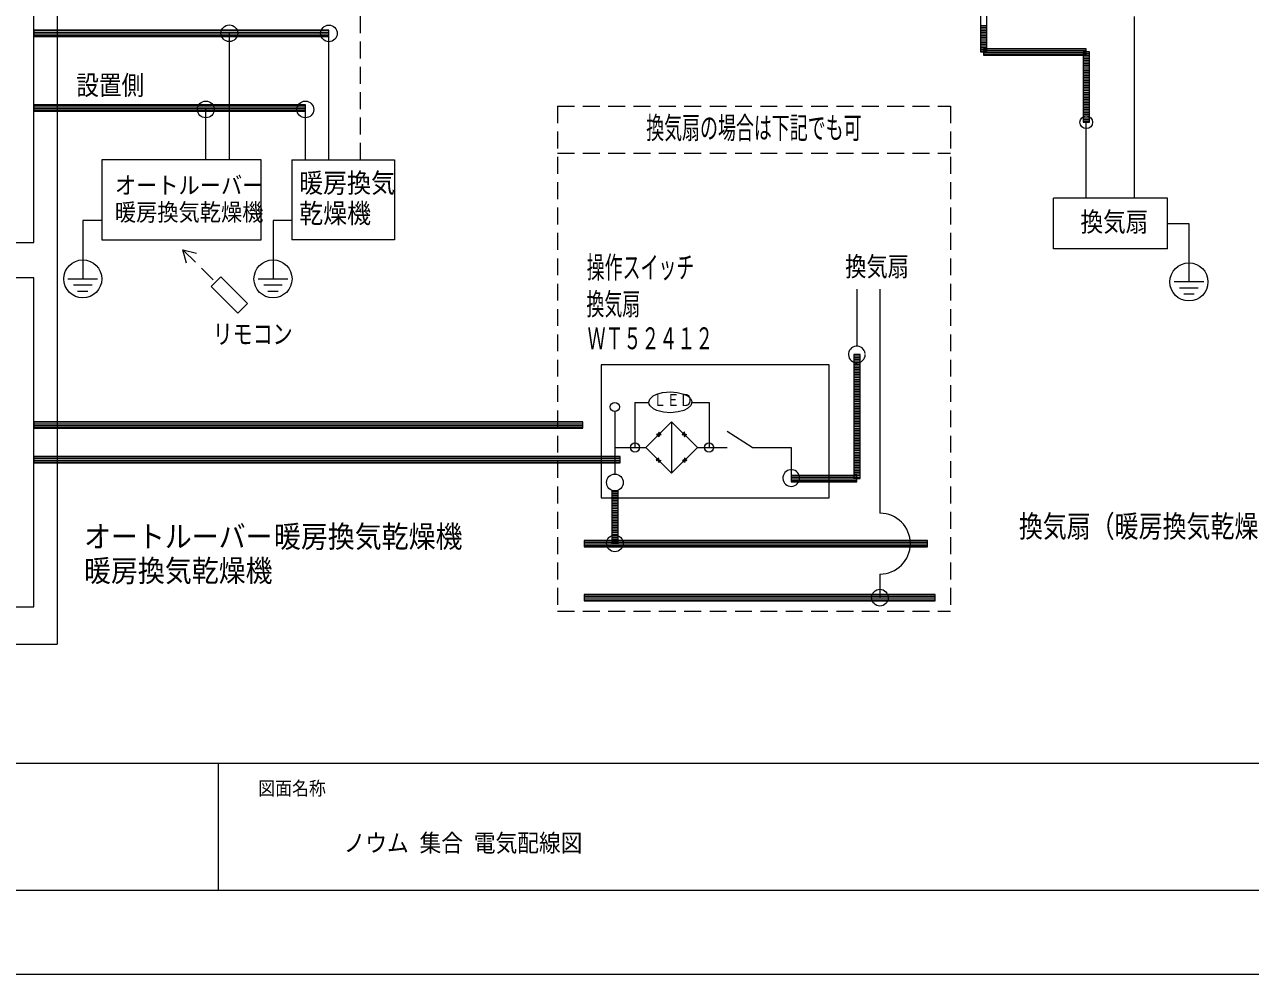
# Model space of a CAD drawing. Units: millimetres on the paper. Extents: x -305 to 305, y -152 to 152.
# Drawn here: x -223.9 to -78.9, y -148.5 to -36.1 of the extents above; entities that cross this region are included whole.
import ezdxf
from ezdxf.enums import TextEntityAlignment as Align

# ---------------------------------------------------------------- set-up
doc = ezdxf.new("R2010")
doc.units = ezdxf.units.MM
doc.linetypes.add('DASHED2', pattern=[3, 2, -1])
for name, color, linetype, lineweight in [('0-0_1図面枠', 7, 'Continuous', 9), ('0-1_0', 7, 'Continuous', 9), ('0-2_図面枠', 3, 'Continuous', 9), ('0-3_DEFPOINTS', 7, 'Continuous', 9)]:
    doc.layers.add(name, color=color, linetype=linetype, lineweight=lineweight)
doc.styles.add('ＭＳ ゴシック', font='')
doc.styles.get('ＭＳ ゴシック').set_extended_font_data('MS Gothic')

msp = doc.modelspace()

# ---------------------------------------------------------------- linework, layer by layer
at = {"layer": '0-1_0'}
for p, q in [((-220.051, 41.742), (-220.051, -109.41)), ((-110.067, -36.203), (-110.817, -36.203)), ((-92.574, -56.609), (-92.574, -35.109)), ((-187.907, -36.777), (-222.813, -36.777)), ((-187.907, -36.977), (-222.813, -36.977)), ((-187.907, -37.177), (-222.813, -37.177)), ((-187.907, -37.377), (-222.813, -37.377)), ((-199.693, -52.071), (-199.693, -37.089)), ((-187.907, -52.071), (-187.907, -37.102)), ((-110.067, -36.403), (-110.817, -36.403)), ((-110.067, -36.603), (-110.817, -36.603)), ((-110.067, -36.803), (-110.817, -36.803)), ((-110.067, -37.003), (-110.817, -37.003)), ((-110.067, -37.203), (-110.817, -37.203)), ((-110.067, -37.403), (-110.817, -37.403)), ((-110.067, -37.603), (-110.817, -37.603)), ((-110.067, -37.803), (-110.817, -37.803)), ((-110.067, -38.003), (-110.817, -38.003)), ((-110.067, -38.203), (-110.817, -38.203)), ((-110.067, -38.403), (-110.817, -38.403)), ((-110.067, -38.603), (-110.817, -38.603)), ((-110.067, -38.803), (-110.817, -38.803)), ((-110.067, -39.003), (-110.817, -39.003)), ((-98.289, -38.978), (-110.442, -38.978)), ((-110.067, -39.203), (-110.817, -39.203)), ((-98.289, -39.178), (-110.442, -39.178)), ((-98.289, -39.378), (-110.442, -39.378)), ((-98.289, -39.578), (-110.442, -39.578)), ((-97.914, -39.319), (-98.664, -39.319)), ((-97.914, -39.319), (-98.664, -39.319)), ((-97.914, -39.519), (-98.664, -39.519)), ((-97.914, -39.719), (-98.664, -39.719)), ((-97.914, -39.919), (-98.664, -39.919)), ((-97.914, -40.119), (-98.664, -40.119)), ((-97.914, -40.319), (-98.664, -40.319)), ((-97.914, -40.519), (-98.664, -40.519)), ((-97.914, -40.719), (-98.664, -40.719)), ((-97.914, -40.919), (-98.664, -40.919)), ((-97.914, -41.119), (-98.664, -41.119)), ((-97.914, -41.319), (-98.664, -41.319)), ((-97.914, -41.519), (-98.664, -41.519)), ((-97.914, -41.719), (-98.664, -41.719)), ((-97.914, -41.919), (-98.664, -41.919)), ((-97.914, -42.119), (-98.664, -42.119)), ((-97.914, -42.319), (-98.664, -42.319)), ((-97.914, -42.519), (-98.664, -42.519)), ((-97.914, -42.719), (-98.664, -42.719)), ((-97.914, -42.919), (-98.664, -42.919)), ((-97.914, -43.119), (-98.664, -43.119)), ((-97.914, -43.319), (-98.664, -43.319)), ((-97.914, -43.519), (-98.664, -43.519)), ((-97.914, -43.719), (-98.664, -43.719)), ((-97.914, -43.919), (-98.664, -43.919)), ((-97.914, -44.119), (-98.664, -44.119)), ((-97.914, -44.319), (-98.664, -44.319)), ((-97.914, -44.519), (-98.664, -44.519)), ((-97.914, -44.719), (-98.664, -44.719)), ((-97.914, -44.919), (-98.664, -44.919)), ((-190.699, -45.622), (-222.813, -45.622)), ((-190.699, -45.822), (-222.813, -45.822)), ((-190.699, -46.022), (-222.813, -46.022)), ((-190.699, -46.222), (-222.813, -46.222)), ((-202.484, -52.071), (-202.484, -46.089)), ((-190.699, -52.071), (-190.699, -46.102)), ((-97.914, -45.119), (-98.664, -45.119)), ((-97.914, -45.319), (-98.664, -45.319)), ((-97.914, -45.519), (-98.664, -45.519)), ((-97.914, -45.719), (-98.664, -45.719)), ((-97.914, -45.919), (-98.664, -45.919)), ((-97.914, -46.119), (-98.664, -46.119)), ((-97.914, -46.319), (-98.664, -46.319)), ((-97.914, -46.519), (-98.664, -46.519)), ((-97.914, -46.719), (-98.664, -46.719)), ((-97.914, -46.919), (-98.664, -46.919)), ((-97.914, -47.119), (-98.664, -47.119)), ((-97.914, -47.319), (-98.664, -47.319)), ((-97.914, -47.519), (-98.664, -47.519)), ((-98.289, -56.609), (-98.289, -47.619)), ((-214.787, -52.071), (-214.787, -61.537)), ((-195.919, -52.071), (-214.787, -52.071)), ((-195.919, -61.537), (-195.919, -52.071)), ((-192.279, -52.071), (-180.161, -52.071)), ((-192.279, -52.071), (-192.279, -61.537)), ((-102.164, -62.609), (-102.164, -56.609)), ((-217.033, -59.248), (-217.033, -66.163)), ((-214.787, -59.248), (-217.033, -59.248)), ((-194.526, -59.248), (-194.526, -66.163)), ((-192.279, -59.248), (-194.526, -59.248)), ((-88.664, -59.609), (-86.146, -59.609)), ((-86.146, -59.609), (-86.146, -66.523)), ((-214.787, -61.537), (-195.919, -61.537)), ((-88.664, -62.609), (-102.164, -62.609)), ((-218.784, -66.163), (-215.287, -66.163)), ((-201.848, -67.076), (-200.713, -65.929)), ((-200.713, -65.929), (-197.542, -69.067)), ((-196.277, -66.163), (-192.78, -66.163)), ((-84.395, -66.523), (-87.892, -66.523)), ((-218.138, -66.883), (-215.935, -66.883)), ((-217.648, -67.622), (-216.425, -67.622)), ((-198.676, -70.213), (-201.848, -67.076)), ((-195.63, -66.883), (-193.427, -66.883)), ((-195.14, -67.622), (-193.917, -67.622)), ((-125.446, -67.392), (-125.446, -74.12)), ((-122.71, -67.392), (-122.71, -93.898)), ((-85.041, -67.243), (-87.244, -67.243)), ((-85.531, -67.982), (-86.754, -67.982)), ((-197.542, -69.067), (-198.676, -70.213)), ((-125.056, -75.292), (-125.806, -75.292)), ((-155.7, -76.339), (-155.7, -92.091)), ((-125.056, -75.492), (-125.806, -75.492)), ((-125.056, -75.692), (-125.806, -75.692)), ((-125.056, -75.892), (-125.806, -75.892)), ((-125.056, -76.092), (-125.806, -76.092)), ((-125.056, -76.292), (-125.806, -76.292)), ((-125.056, -76.492), (-125.806, -76.492)), ((-125.056, -76.692), (-125.806, -76.692)), ((-125.056, -76.892), (-125.806, -76.892)), ((-125.056, -77.092), (-125.806, -77.092)), ((-125.056, -77.292), (-125.806, -77.292)), ((-125.056, -77.492), (-125.806, -77.492)), ((-125.056, -77.692), (-125.806, -77.692)), ((-125.056, -77.892), (-125.806, -77.892)), ((-125.056, -78.092), (-125.806, -78.092)), ((-125.056, -78.292), (-125.806, -78.292)), ((-125.056, -78.492), (-125.806, -78.492)), ((-125.056, -78.692), (-125.806, -78.692)), ((-125.056, -78.892), (-125.806, -78.892)), ((-125.056, -79.092), (-125.806, -79.092)), ((-125.056, -79.292), (-125.806, -79.292)), ((-125.056, -79.492), (-125.806, -79.492)), ((-125.056, -79.692), (-125.806, -79.692)), ((-151.696, -80.776), (-150.059, -80.776)), ((-151.696, -80.776), (-151.696, -86.12)), ((-144.956, -80.776), (-142.923, -80.776)), ((-142.923, -80.776), (-142.923, -86.12)), ((-125.056, -79.892), (-125.806, -79.892)), ((-125.056, -80.092), (-125.806, -80.092)), ((-125.056, -80.292), (-125.806, -80.292)), ((-125.056, -80.492), (-125.806, -80.492)), ((-125.056, -80.692), (-125.806, -80.692)), ((-125.056, -80.892), (-125.806, -80.892)), ((-125.056, -81.092), (-125.806, -81.092)), ((-154.074, -81.856), (-154.074, -89.271)), ((-125.056, -81.292), (-125.806, -81.292)), ((-125.056, -81.492), (-125.806, -81.492)), ((-125.056, -81.692), (-125.806, -81.692)), ((-125.056, -81.892), (-125.806, -81.892)), ((-125.056, -82.092), (-125.806, -82.092)), ((-125.056, -82.292), (-125.806, -82.292)), ((-125.056, -82.492), (-125.806, -82.492)), ((-157.849, -83.138), (-222.813, -83.138)), ((-157.849, -83.338), (-222.813, -83.338)), ((-157.849, -83.538), (-222.813, -83.538)), ((-157.849, -83.738), (-222.813, -83.738)), ((-150.415, -86.12), (-147.361, -83.065)), ((-147.361, -83.065), (-144.306, -86.12)), ((-147.361, -83.065), (-147.361, -89.175)), ((-125.056, -82.692), (-125.806, -82.692)), ((-125.056, -82.892), (-125.806, -82.892)), ((-125.056, -83.092), (-125.806, -83.092)), ((-125.056, -83.292), (-125.806, -83.292)), ((-125.056, -83.492), (-125.806, -83.492)), ((-125.056, -83.692), (-125.806, -83.692)), ((-125.056, -83.892), (-125.806, -83.892)), ((-125.056, -84.092), (-125.806, -84.092)), ((-148.761, -84.466), (-149.143, -84.593)), ((-148.888, -84.847), (-149.143, -84.593)), ((-148.761, -84.466), (-148.888, -84.847)), ((-148.854, -84.319), (-148.869, -84.319)), ((-148.654, -84.519), (-148.76, -84.519)), ((-145.961, -84.519), (-146.067, -84.519)), ((-145.961, -84.466), (-145.579, -84.593)), ((-145.961, -84.466), (-145.833, -84.847)), ((-145.852, -84.319), (-145.867, -84.319)), ((-145.833, -84.847), (-145.579, -84.593)), ((-137.828, -86.12), (-140.782, -84.209)), ((-125.056, -84.292), (-125.806, -84.292)), ((-125.056, -84.492), (-125.806, -84.492)), ((-125.056, -84.692), (-125.806, -84.692)), ((-125.056, -84.892), (-125.806, -84.892)), ((-125.056, -85.092), (-125.806, -85.092)), ((-125.056, -85.292), (-125.806, -85.292)), ((-125.056, -85.492), (-125.806, -85.492)), ((-154.074, -86.12), (-150.415, -86.12)), ((-150.415, -86.12), (-147.361, -89.175)), ((-147.361, -89.175), (-144.306, -86.12)), ((-144.306, -86.12), (-140.782, -86.12)), ((-137.828, -86.12), (-133.201, -86.12)), ((-133.201, -86.12), (-133.201, -89.733)), ((-125.056, -85.692), (-125.806, -85.692)), ((-125.056, -85.892), (-125.806, -85.892)), ((-125.056, -86.092), (-125.806, -86.092)), ((-125.056, -86.292), (-125.806, -86.292)), ((-125.056, -86.492), (-125.806, -86.492)), ((-125.056, -86.692), (-125.806, -86.692)), ((-125.056, -86.892), (-125.806, -86.892)), ((-153.463, -87.239), (-222.813, -87.239)), ((-153.463, -87.439), (-222.813, -87.439)), ((-153.463, -87.639), (-222.813, -87.639)), ((-153.463, -87.839), (-222.813, -87.839)), ((-149.016, -87.574), (-149.122, -87.574)), ((-149.015, -87.52), (-148.634, -87.648)), ((-149.015, -87.52), (-148.888, -87.902)), ((-148.907, -87.374), (-148.922, -87.374)), ((-148.888, -87.902), (-148.634, -87.648)), ((-145.706, -87.52), (-146.088, -87.648)), ((-145.833, -87.902), (-146.088, -87.648)), ((-145.706, -87.52), (-145.833, -87.902)), ((-145.799, -87.374), (-145.814, -87.374)), ((-145.599, -87.574), (-145.705, -87.574)), ((-125.056, -87.092), (-125.806, -87.092)), ((-125.056, -87.292), (-125.806, -87.292)), ((-125.056, -87.492), (-125.806, -87.492)), ((-125.056, -87.692), (-125.806, -87.692)), ((-125.056, -87.892), (-125.806, -87.892)), ((-125.056, -88.092), (-125.806, -88.092)), ((-125.056, -88.292), (-125.806, -88.292)), ((-125.431, -89.467), (-133.201, -89.467)), ((-125.431, -89.667), (-133.201, -89.667)), ((-125.431, -89.867), (-133.201, -89.867)), ((-125.056, -88.492), (-125.806, -88.492)), ((-125.056, -88.692), (-125.806, -88.692)), ((-125.056, -88.892), (-125.806, -88.892)), ((-125.056, -89.092), (-125.806, -89.092)), ((-125.056, -89.292), (-125.806, -89.292)), ((-125.056, -89.492), (-125.806, -89.492)), ((-125.056, -89.692), (-125.806, -89.692)), ((-125.431, -90.067), (-133.201, -90.067)), ((-153.699, -91.398), (-154.449, -91.398)), ((-153.699, -91.598), (-154.449, -91.598)), ((-153.699, -91.798), (-154.449, -91.798)), ((-153.699, -91.998), (-154.449, -91.998)), ((-153.699, -92.198), (-154.449, -92.198)), ((-153.699, -92.398), (-154.449, -92.398)), ((-153.699, -92.598), (-154.449, -92.598)), ((-153.699, -92.798), (-154.449, -92.798)), ((-153.699, -92.998), (-154.449, -92.998)), ((-153.699, -93.198), (-154.449, -93.198)), ((-153.699, -93.398), (-154.449, -93.398)), ((-153.699, -93.598), (-154.449, -93.598)), ((-153.699, -93.798), (-154.449, -93.798)), ((-153.699, -93.998), (-154.449, -93.998)), ((-153.699, -94.198), (-154.449, -94.198)), ((-153.699, -94.398), (-154.449, -94.398)), ((-153.699, -94.598), (-154.449, -94.598)), ((-153.699, -94.798), (-154.449, -94.798)), ((-153.699, -94.998), (-154.449, -94.998)), ((-153.699, -95.198), (-154.449, -95.198)), ((-153.699, -95.398), (-154.449, -95.398)), ((-153.699, -95.598), (-154.449, -95.598)), ((-117.075, -97.173), (-157.693, -97.173)), ((-153.699, -95.798), (-154.449, -95.798)), ((-153.699, -95.998), (-154.449, -95.998)), ((-153.699, -96.198), (-154.449, -96.198)), ((-153.699, -96.398), (-154.449, -96.398)), ((-153.699, -96.598), (-154.449, -96.598)), ((-153.699, -96.798), (-154.449, -96.798)), ((-153.699, -96.998), (-154.449, -96.998)), ((-117.075, -97.373), (-157.693, -97.373)), ((-117.075, -97.573), (-157.693, -97.573)), ((-117.075, -97.773), (-157.693, -97.773)), ((-153.699, -97.198), (-154.449, -97.198)), ((-153.699, -97.398), (-154.449, -97.398)), ((-122.71, -101.098), (-122.71, -103.897)), ((-116.193, -103.572), (-157.693, -103.572)), ((-116.193, -103.772), (-157.693, -103.772)), ((-116.193, -103.972), (-157.693, -103.972)), ((-116.193, -104.172), (-157.693, -104.172)), ((-247.398, -109.41), (-220.051, -109.41)), ((-201.017, -123.498), (-201.017, -138.498)), ((-201.017, -123.498), (-201.017, -138.498))]:
    msp.add_line(p, q, dxfattribs=at)
at = {"layer": '0-1_0', "linetype": 'DASHED2'}
for p, q in [((-184.175, -52.071), (-184.175, -23.245)), ((-160.855, -45.729), (-114.349, -45.729)), ((-160.855, -45.729), (-160.855, -105.479)), ((-114.349, -45.729), (-114.349, -105.479)), ((-160.855, -51.281), (-114.349, -51.281)), ((-205.115, -62.794), (-201.592, -66.278)), ((-160.855, -105.479), (-114.349, -105.479))]:
    msp.add_line(p, q, dxfattribs=at)
at = {"layer": '0-1_0'}
for points in [[(-236.625, -61.843), (-222.813, -61.843), (-222.813, -5.746), (-236.625, -5.746)], [(-180.161, -52.071), (-180.161, -61.537), (-192.279, -61.537)], [(-88.664, -62.609), (-88.664, -56.609), (-102.164, -56.609)], [(-204.748, -64.307), (-205.187, -62.703), (-203.578, -63.125)], [(-236.625, -104.987), (-222.813, -104.987), (-222.813, -66.039), (-236.625, -66.039)], [(-155.7, -92.091), (-128.729, -92.091), (-128.729, -76.339), (-155.7, -76.339)]]:
    msp.add_lwpolyline(points, dxfattribs=at)
for points in [[(-110.817, -6.422), (-110.817, -39.303), (-110.067, -39.303), (-110.067, -6.422)], [(-222.813, -37.477), (-187.907, -37.477), (-187.907, -36.727), (-222.813, -36.727)], [(-98.289, -38.928), (-110.442, -38.928), (-110.442, -39.678), (-98.289, -39.678)], [(-98.664, -39.303), (-98.664, -47.619), (-97.914, -47.619), (-97.914, -39.303)], [(-222.813, -46.322), (-190.699, -46.322), (-190.699, -45.572), (-222.813, -45.572)], [(-125.056, -89.792), (-125.056, -75.11), (-125.806, -75.11), (-125.806, -89.792)], [(-147.507, -79.527), (-146.699, -79.59), (-145.921, -79.794), (-145.496, -80.003), (-145.112, -80.337), (-144.998, -80.539), (-144.956, -80.764), (-145.081, -81.147), (-145.485, -81.519), (-145.899, -81.724), (-146.568, -81.914), (-147.507, -82.001), (-148.315, -81.937), (-149.093, -81.733), (-149.519, -81.525), (-149.903, -81.191), (-150.017, -80.989), (-150.059, -80.764), (-149.933, -80.38), (-149.529, -80.009), (-149.116, -79.803), (-148.447, -79.613)], [(-157.849, -83.088), (-222.813, -83.088), (-222.813, -83.838), (-157.849, -83.838)], [(-148.915, -84.365), (-148.66, -84.619), (-148.607, -84.566), (-148.862, -84.312)], [(-145.86, -84.312), (-146.114, -84.566), (-146.061, -84.619), (-145.807, -84.365)], [(-153.463, -87.189), (-222.813, -87.189), (-222.813, -87.939), (-153.463, -87.939)], [(-148.915, -87.366), (-149.169, -87.621), (-149.116, -87.674), (-148.862, -87.419)], [(-145.86, -87.419), (-145.605, -87.674), (-145.552, -87.621), (-145.807, -87.366)], [(-125.431, -89.417), (-133.201, -89.417), (-133.201, -90.167), (-125.431, -90.167)], [(-153.699, -97.498), (-153.699, -91.251), (-154.449, -91.251), (-154.449, -97.498)], [(-117.075, -97.123), (-157.693, -97.123), (-157.693, -97.873), (-117.075, -97.873)], [(-116.193, -103.522), (-157.693, -103.522), (-157.693, -104.272), (-116.193, -104.272)]]:
    msp.add_lwpolyline(points, close=True, dxfattribs=at)
for centre, radius in [((-199.693, -37.089), 0.99), ((-187.907, -37.102), 0.99), ((-202.484, -46.102), 0.99), ((-190.699, -46.102), 0.99), ((-98.289, -47.619), 0.75), ((-217.033, -66.163), 2.25), ((-194.526, -66.163), 2.25), ((-86.146, -66.523), 2.25), ((-154.074, -81.316), 0.54), ((-151.696, -86.12), 0.54), ((-142.923, -86.12), 0.54), ((-154.074, -90.261), 0.99), ((-154.074, -97.47), 0.99), ((-122.71, -103.897), 0.99)]:
    msp.add_circle(centre, radius, dxfattribs=at)
for centre, radius, start, end in [((-125.446, -75.11), 0.99, 6.80935, 0), ((-133.201, -89.733), 0.99, 6.80935, 0), ((-122.71, -97.498), 3.6, 270, 90)]:
    msp.add_arc(centre, radius, start, end, dxfattribs=at)
at = {"layer": '0-2_図面枠'}
msp.add_line((-291.017, -123.498), (108.983, -123.498), dxfattribs=at)
msp.add_lwpolyline([(-291.017, -138.498), (108.983, -138.498), (108.983, 138.502), (-291.017, 138.502)], close=True, dxfattribs=at)
at = {"layer": '0-3_DEFPOINTS'}
msp.add_line((118.983, -148.498), (-301.017, -148.498), dxfattribs=at)

# ---------------------------------------------------------------- texts
at = {"layer": '0-0_1図面枠', "style": 'ＭＳ ゴシック', "width": 0.9}
for s, height, p in [('図面名称', 1.628, (-196.268, -127.769)), ('ノウム 集合 電気配線図', 2.092, (-186.165, -134.603))]:
    msp.add_text(s, height=height, dxfattribs=at).set_placement(p, align=Align.BOTTOM_LEFT)
at = {"layer": '0-1_0', "style": 'ＭＳ ゴシック'}
for s, height, width, p in [('設置側', 2.309, 0.85, (-217.802, -45.082)), ('換気扇の場合は下記でも可', 2.595, 0.6, (-150.369, -50.354)), ('暖房換気', 2.309, 0.9, (-191.431, -56.648)), ('オートルーバー', 2.045, 0.9, (-213.235, -56.716)), ('暖房換気乾燥機', 2.045, 0.9, (-213.235, -59.905)), ('乾燥機', 2.309, 0.9, (-191.431, -60.248)), ('換気扇', 2.309, 0.85, (-98.979, -61.253)), ('操作スイッチ', 2.595, 0.6, (-157.409, -66.866)), ('換気扇', 2.309, 0.8, (-126.825, -66.54)), ('換気扇', 2.595, 0.6, (-157.44, -71.216)), ('リモコン', 2.309, 0.75, (-201.655, -74.538)), ('ＷＴ５２４１２', 2.595, 0.6, (-157.299, -75.266)), ('ＬＥＤ', 1.443, 0.8, (-149.539, -81.656)), ('換気扇（暖房換気乾燥機仕様でない場合）', 2.598, 0.8, (-106.272, -97.524)), ('オートルーバー', 2.595, 0.9, (-216.884, -98.733)), ('暖房換気乾燥機', 2.595, 0.9, (-194.408, -98.733)), ('暖房換気乾燥機', 2.595, 0.9, (-216.884, -102.783))]:
    msp.add_text(s, height=height, dxfattribs=dict(at, width=width)).set_placement(p, align=Align.BOTTOM_LEFT)

doc.saveas('drawing.dxf')
